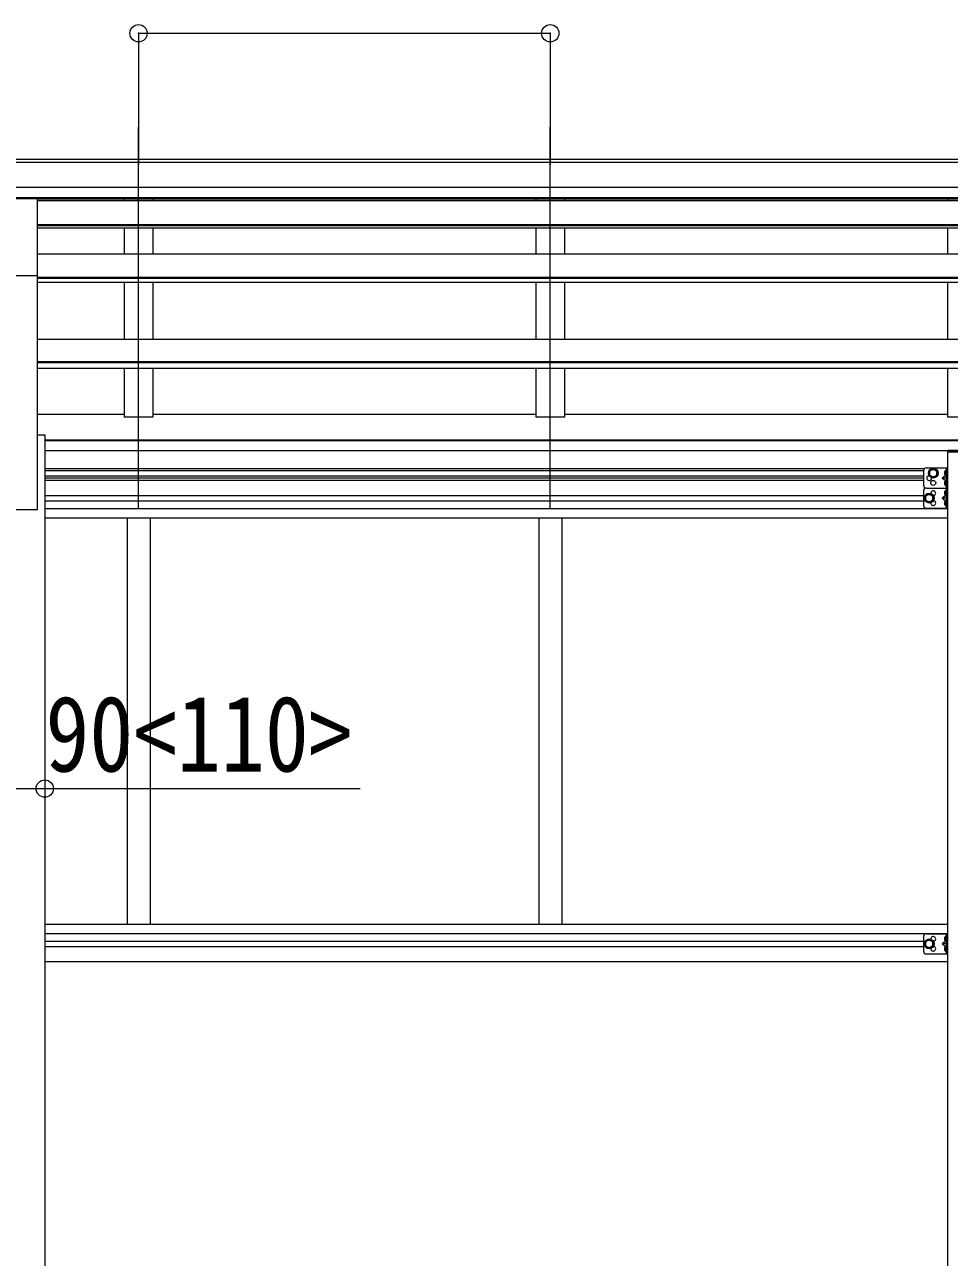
# Model space of a CAD drawing. Units: millimetres at full size, sheet at 1:30; details may follow other scales. Extents: x -8385 to 8479, y -5853 to 5787.
# Drawn here: x 1028 to 2636, y -442 to 1701 of the extents above; entities that cross this region are included whole.
import ezdxf
from ezdxf.enums import TextEntityAlignment as Align

# ---------------------------------------------------------------- set-up
doc = ezdxf.new("R2010")
doc.units = ezdxf.units.MM
doc.header["$LTSCALE"] = 30
doc.header["$PDMODE"] = 32
doc.header["$PDSIZE"] = 30
for name, color, linetype, lineweight in [('0-1_本体', 4, 'Continuous', 9), ('0-2_部品', 7, 'Continuous', 9), ('0-8_PARTS2', 2, 'Continuous', 9), ('0-A_寸法', 6, 'Continuous', 9), ('1-1_GLASS', 7, 'Continuous', 9)]:
    doc.layers.add(name, color=color, linetype=linetype, lineweight=lineweight)
doc.styles.add('ＭＳ ゴシック', font='')
doc.styles.get('ＭＳ ゴシック').set_extended_font_data('MS Gothic')

msp = doc.modelspace()

# ---------------------------------------------------------------- linework, layer by layer
at = {"layer": '0-1_本体'}
for p, q in [((-199.37, 1467.45), (5515.63, 1467.45)), ((-199.37, 1462.09), (5515.63, 1462.09)), ((-199.37, 1418.57), (5515.63, 1418.57)), ((-199.37, 1400.9), (5515.63, 1400.9)), ((1050.63, 1398.53), (4265.63, 1398.53)), ((1050.63, 1395.57), (4265.63, 1395.57)), ((1201.13, 1398.53), (1201.13, 1395.57)), ((1251.13, 1398.53), (1251.13, 1395.57)), ((1917.13, 1398.53), (1917.13, 1395.57)), ((1967.13, 1398.53), (1967.13, 1395.57)), ((2633.13, 1398.53), (2633.13, 1395.57)), ((1050.63, 1353.62), (4265.63, 1353.62)), ((1050.63, 1351.92), (4265.63, 1351.92)), ((1050.63, 1348.14), (4265.63, 1348.14)), ((1201.13, 1348.14), (1201.13, 1302.71)), ((1251.13, 1348.14), (1251.13, 1302.71)), ((1917.13, 1348.14), (1917.13, 1302.71)), ((1967.13, 1348.14), (1967.13, 1302.71)), ((2633.13, 1348.14), (2633.13, 1302.71)), ((1050.63, 1302.71), (4265.63, 1302.71)), ((1050.63, 857.92), (1050.63, 1264.87)), ((1050.63, 1262.13), (4265.63, 1262.13)), ((1050.63, 1260.44), (4265.63, 1260.44)), ((1050.63, 1253.57), (4265.63, 1253.57)), ((1201.13, 1253.57), (1201.13, 1154.47)), ((1251.13, 1253.57), (1251.13, 1154.47)), ((1917.13, 1253.57), (1917.13, 1154.47)), ((1967.13, 1253.57), (1967.13, 1154.47)), ((2633.13, 1253.57), (2633.13, 1154.47)), ((1050.63, 1154.47), (4265.63, 1154.47)), ((1050.63, 1115.33), (4265.63, 1115.33)), ((1050.63, 1113.66), (4265.63, 1113.66)), ((1050.63, 1104.02), (4265.63, 1104.02)), ((1201.13, 1104.02), (1201.13, 1018.52)), ((1917.13, 1104.02), (1917.13, 1018.52)), ((2633.13, 1104.02), (2633.13, 1018.52)), ((1050.63, 1023.74), (1201.13, 1023.74)), ((1251.13, 1023.74), (1917.13, 1023.74)), ((1967.13, 1023.74), (2633.13, 1023.74)), ((1050.63, 987.92), (1063.13, 987.92)), ((1063.13, 987.92), (1063.13, -1892.08)), ((1063.13, 979.43), (4253.13, 979.43)), ((1063.13, 978.05), (4253.13, 978.05)), ((1063.13, 960.87), (4253.13, 960.87)), ((965.63, 857.92), (1050.63, 857.92))]:
    msp.add_line(p, q, dxfattribs=at)
for points in [[(1251.13, 1104.02), (1251.13, 1018.52), (1201.13, 1018.52)], [(1967.13, 1104.02), (1967.13, 1018.52), (1917.13, 1018.52)], [(2683.13, 1104.02), (2683.13, 1018.52), (2633.13, 1018.52)]]:
    msp.add_lwpolyline(points, dxfattribs=at)
at = {"layer": '0-2_部品'}
for p, q in [((965.63, 1399.02), (1050.63, 1399.02)), ((1050.63, 1264.87), (1050.63, 1399.02)), ((965.63, 1264.87), (1050.63, 1264.87))]:
    msp.add_line(p, q, dxfattribs=at)
at = {"layer": '0-8_PARTS2'}
for p, q in [((1226.13, 860.67), (1226.13, 1523.2)), ((1942.13, 860.67), (1942.13, 1523.2))]:
    msp.add_line(p, q, dxfattribs=at)
at = {"layer": '0-A_寸法'}
for p, q in [((1226.13, 1686.21), (1226.13, 1457.2)), ((1226.13, 1686.21), (1942.13, 1686.21)), ((1942.13, 1686.21), (1942.13, 1457.2))]:
    msp.add_line(p, q, dxfattribs=at)
msp.add_lwpolyline([(953.13, 372.83), (1063.13, 372.83), (1611.66, 372.83)], dxfattribs=at)
for p in [(1226.13, 1686.21), (1942.13, 1686.21), (1063.13, 372.83)]:
    msp.add_point(p, dxfattribs=at)
at = {"layer": '1-1_GLASS'}
for p, q in [((2632.63, 959.32), (2632.63, 957.82)), ((2683.63, 957.82), (2632.63, 957.82)), ((2682.13, 960.82), (2634.13, 960.82)), ((2591.13, 925.36), (2591.13, 900.36)), ((2596.13, 930.36), (2633.13, 930.36)), ((2630.13, 925.86), (2629.33, 925.72)), ((2630.63, 930.36), (2630.63, 895.36)), ((2633.13, 930.36), (2633.13, 895.36)), ((2630.63, 912.86), (2623.63, 912.86)), ((2630.13, 917.86), (2629.33, 918)), ((2630.13, 907.86), (2629.33, 907.72)), ((2630.13, 917.86), (2630.63, 917.94)), ((2591.13, 890.36), (2591.13, 865.36)), ((2596.13, 895.36), (2633.13, 895.36)), ((2630.13, 899.86), (2629.33, 900)), ((2630.13, 890.86), (2629.33, 890.72)), ((2630.13, 882.86), (2629.33, 883)), ((2630.13, 899.86), (2630.63, 899.94)), ((2630.13, 882.86), (2630.63, 882.94)), ((2630.63, 895.36), (2630.63, 860.36)), ((2596.13, 860.36), (2633.13, 860.36)), ((2630.63, 877.86), (2623.63, 877.86)), ((2630.13, 872.86), (2629.33, 872.72)), ((2630.13, 864.86), (2629.33, 865)), ((2630.13, 864.86), (2630.63, 864.94)), ((2591.13, 115.36), (2591.13, 90.36)), ((2596.13, 120.36), (2633.13, 120.36)), ((2630.13, 115.86), (2629.33, 115.72)), ((2630.13, 107.86), (2629.33, 108)), ((2630.13, 107.86), (2630.63, 107.94)), ((2630.63, 120.36), (2630.63, 85.36)), ((2633.13, 120.36), (2633.13, 85.36)), ((2630.63, 102.86), (2623.63, 102.86)), ((2630.13, 97.86), (2629.33, 97.72)), ((2630.13, 89.86), (2629.33, 90)), ((2630.13, 89.86), (2630.63, 89.94)), ((2596.13, 85.36), (2633.13, 85.36))]:
    msp.add_line(p, q, dxfattribs=at)
at = {"layer": '1-1_GLASS', "color": 4}
for p, q in [((2633.13, 957.82), (2633.13, -1595.53)), ((1063.13, 929.36), (2593.13, 929.36)), ((1063.13, 925.86), (2591.13, 925.86)), ((1063.13, 916.86), (2591.13, 916.86)), ((1063.13, 913.36), (2591.13, 913.36)), ((2591.13, 908.36), (1063.13, 908.36)), ((1063.13, 882.36), (2591.13, 882.36)), ((1063.13, 873.36), (2591.13, 873.36)), ((1063.13, 859.86), (2633.13, 859.86)), ((1063.13, 843.86), (2633.13, 843.86)), ((1206.13, 844.36), (1206.13, 136.86)), ((1246.13, 844.36), (1246.13, 136.86)), ((1922.13, 843.86), (1922.13, 136.86)), ((1962.13, 843.86), (1962.13, 136.86)), ((1063.13, 136.86), (2633.13, 136.86)), ((1063.13, 120.86), (2633.13, 120.86)), ((1063.13, 107.36), (2591.13, 107.36)), ((1063.13, 98.36), (2591.13, 98.36)), ((1063.13, 72.36), (2633.13, 72.36))]:
    msp.add_line(p, q, dxfattribs=at)
at = {"layer": '1-1_GLASS'}
for points in [[(2608.13, 913.85), (2614.63, 917.6), (2614.63, 925.11), (2608.13, 928.86), (2601.63, 925.11), (2601.63, 917.6)], [(2601.13, 870.35), (2607.63, 874.1), (2607.63, 881.61), (2601.13, 885.36), (2594.63, 881.61), (2594.63, 874.1)], [(2601.13, 95.35), (2607.63, 99.1), (2607.63, 106.61), (2601.13, 110.36), (2594.63, 106.61), (2594.63, 99.1)]]:
    msp.add_lwpolyline(points, close=True, dxfattribs=at)
for points in [[(2631.02, 921.86), (2630.38, 923.04), (2628.15, 924.16)], [(2631.02, 921.86), (2630.38, 920.67), (2628.15, 919.56)], [(2630.13, 917.86), (2630.13, 925.86), (2630.63, 925.77), (2630.63, 917.94)], [(2630.63, 917.86), (2623.63, 912.86), (2630.63, 907.86)], [(2631.02, 903.86), (2630.38, 905.04), (2628.15, 906.16)], [(2631.02, 903.86), (2630.38, 902.67), (2628.15, 901.56)], [(2630.13, 899.86), (2630.13, 907.86), (2630.63, 907.77), (2630.63, 899.94)], [(2596.13, 895.36), (2633.13, 895.36), (2633.13, 860.36)], [(2630.63, 882.86), (2623.63, 877.86), (2630.63, 872.86)], [(2631.02, 886.86), (2630.38, 888.04), (2628.15, 889.16)], [(2631.02, 886.86), (2630.38, 885.67), (2628.15, 884.56)], [(2630.13, 882.86), (2630.13, 890.86), (2630.63, 890.77), (2630.63, 882.94)], [(2631.02, 868.86), (2630.38, 870.04), (2628.15, 871.16)], [(2631.02, 868.86), (2630.38, 867.67), (2628.15, 866.56)], [(2630.13, 864.86), (2630.13, 872.86), (2630.63, 872.77), (2630.63, 864.94)], [(2630.63, 107.86), (2623.63, 102.86), (2630.63, 97.86)], [(2631.02, 111.86), (2630.38, 113.04), (2628.15, 114.16)], [(2631.02, 111.86), (2630.38, 110.67), (2628.15, 109.56)], [(2630.13, 107.86), (2630.13, 115.86), (2630.63, 115.77), (2630.63, 107.94)], [(2631.02, 93.86), (2630.38, 95.04), (2628.15, 96.16)], [(2631.02, 93.86), (2630.38, 92.67), (2628.15, 91.56)], [(2630.13, 89.86), (2630.13, 97.86), (2630.63, 97.77), (2630.63, 89.94)]]:
    msp.add_lwpolyline(points, dxfattribs=at)
for centre, radius in [((2608.13, 921.36), 8.5), ((2608.13, 921.36), 7.5), ((2608.13, 921.36), 6.5), ((2608.13, 904.36), 4.25), ((2601.13, 877.86), 8.5), ((2601.13, 877.86), 7.5), ((2601.13, 877.86), 6.5), ((2601.13, 102.86), 8.5), ((2601.13, 102.86), 7.5), ((2601.13, 102.86), 6.5)]:
    msp.add_circle(centre, radius, dxfattribs=at)
for centre, radius, start, end in [((2634.13, 959.32), 1.5, 90, 180), ((2596.13, 925.36), 5, 90, 180), ((2634.23, 921.86), 6.5, 147.94412, 212.05588), ((2629.49, 924.83), 0.9, 100, 147.94412), ((2596.13, 900.36), 5, 180, 270), ((2601.13, 912.86), 4.25, 94.76077, 6.29431), ((2634.23, 903.86), 6.5, 147.94412, 212.05588), ((2629.49, 918.88), 0.9, 212.05588, 260), ((2629.49, 906.83), 0.9, 100, 147.94412), ((2629.49, 900.88), 0.9, 212.05588, 260), ((2596.13, 890.36), 5, 90, 180), ((2608.13, 886.36), 4.25, 274.76077, 186.29431), ((2634.23, 886.86), 6.5, 147.94412, 212.05588), ((2629.49, 889.83), 0.9, 100, 147.94412), ((2629.49, 883.88), 0.9, 212.05588, 260), ((2596.13, 865.36), 5, 180, 270), ((2608.13, 869.36), 4.25, 173.70569, 85.23923), ((2634.23, 868.86), 6.5, 147.94412, 212.05588), ((2629.49, 871.83), 0.9, 100, 147.94412), ((2629.49, 865.88), 0.9, 212.05588, 260), ((2596.13, 115.36), 5, 90, 180), ((2608.13, 111.36), 4.25, 274.76077, 186.29431), ((2634.23, 111.86), 6.5, 147.94412, 212.05588), ((2629.49, 114.83), 0.9, 100, 147.94412), ((2629.49, 108.88), 0.9, 212.05588, 260), ((2596.13, 90.36), 5, 180, 270), ((2608.13, 94.36), 4.25, 173.70569, 85.23923), ((2634.23, 93.86), 6.5, 147.94412, 212.05588), ((2629.49, 96.83), 0.9, 100, 147.94412), ((2629.49, 90.88), 0.9, 212.05588, 260)]:
    msp.add_arc(centre, radius, start, end, dxfattribs=at)

# ---------------------------------------------------------------- texts
at = {"layer": '0-A_寸法', "color": 7, "style": 'ＭＳ ゴシック', "width": 0.85}
msp.add_text('90<110>', height=132, dxfattribs=at).set_placement((1064.26, 362.83), align=Align.BOTTOM_LEFT)

doc.saveas('drawing.dxf')
